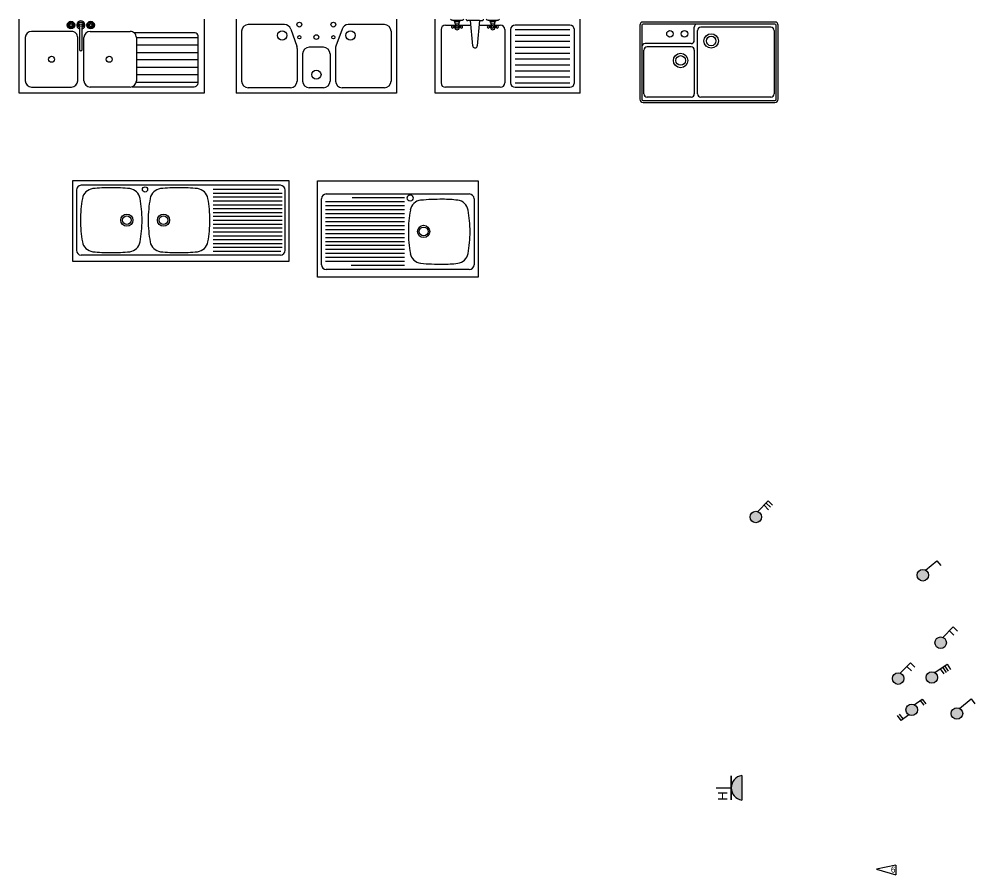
# Model space of a CAD drawing. Header units: millimetres. Extents: x -19825 to 39593, y -31971 to 32026.
# Drawn here: x 17279 to 25022, y 18760 to 25690 of the extents above; entities that cross this region are included whole.
import ezdxf

# ---------------------------------------------------------------- set-up
doc = ezdxf.new("R2010")
doc.units = ezdxf.units.MM
for name, color, linetype in [('light current', 110, 'Continuous'), ('lighting', 6, 'Continuous'), ('strong current', 1, 'Continuous')]:
    doc.layers.add(name, color=color, linetype=linetype)
doc.styles.add('Century Gothic', font='Century Gothic')
doc.styles.get("Standard").update_dxf_attribs({"font": 'Heiti SC.ttf'})

# ---------------------------------------------------------------- blocks, each defined once
blk = doc.blocks.new('sink-2')
at = {"color": 0, "linetype": 'ByBlock'}
for p, q in [((0, -0.6), (0, 0)), ((1.5, 0), (1.5, -0.6)), ((0.4096, -0.0453), (0.4038, -0.0453)), ((0.4097, -0.0508), (0.4038, -0.0508)), ((0.4175, -0.0375), (0.4175, -0.0315)), ((0.4175, -0.0587), (0.4175, -0.0645)), ((0.423, -0.0374), (0.423, -0.0315)), ((0.423, -0.0586), (0.423, -0.0645)), ((0.4308, -0.0453), (0.4368, -0.0453)), ((0.4309, -0.0508), (0.4368, -0.0508)), ((0.489, -0.0671), (0.489, -0.247)), ((0.511, -0.247), (0.511, -0.067)), ((0.5691, -0.0453), (0.5633, -0.0453)), ((0.5692, -0.0508), (0.5633, -0.0508)), ((0.577, -0.0375), (0.577, -0.0315)), ((0.577, -0.0587), (0.577, -0.0645)), ((0.5825, -0.0374), (0.5825, -0.0315)), ((0.5825, -0.0586), (0.5825, -0.0645)), ((0.5903, -0.0453), (0.5963, -0.0453)), ((0.5904, -0.0508), (0.5963, -0.0508)), ((0.05, -0.15), (0.05, -0.5)), ((0.275, -0.1), (0.1, -0.1)), ((0.425, -0.1), (0.275, -0.1)), ((0.475, -0.5), (0.475, -0.15)), ((0.525, -0.5), (0.525, -0.15)), ((0.575, -0.1), (0.725, -0.1)), ((0.725, -0.1), (0.9, -0.1)), ((1.425, -0.111), (0.9313, -0.111)), ((0.95, -0.15), (1.45, -0.15)), ((0.95, -0.15), (0.95, -0.5)), ((1.45, -0.5175), (1.45, -0.136)), ((1.45, -0.21), (0.95, -0.21)), ((0.95, -0.27), (1.45, -0.27)), ((1.45, -0.33), (0.95, -0.33)), ((0.95, -0.39), (1.45, -0.39)), ((1.45, -0.45), (0.95, -0.45)), ((0.949, -0.51), (1.45, -0.51)), ((1.435, -0.543), (1.441, -0.5385)), ((1.441, -0.5385), (1.447, -0.5295)), ((1.447, -0.5295), (1.45, -0.5175)), ((1.5, -0.6), (0, -0.6)), ((0.1, -0.55), (0.425, -0.55)), ((0.9, -0.55), (0.575, -0.55)), ((0.9156, -0.5475), (1.4185, -0.5475)), ((1.4185, -0.5475), (1.429, -0.546)), ((1.429, -0.546), (1.435, -0.543))]:
    blk.add_line(p, q, dxfattribs=at)
for centre, radius in [((0.4203, -0.048), 0.0302), ((0.3983, -0.048), 0.00615), ((0.4203, -0.048), 0.011), ((0.4203, -0.026), 0.00615), ((0.4203, -0.07), 0.00615), ((0.4423, -0.048), 0.00615), ((0.5, -0.048), 0.011), ((0.5798, -0.048), 0.0302), ((0.5578, -0.048), 0.00615), ((0.5798, -0.048), 0.011), ((0.5798, -0.026), 0.00615), ((0.5798, -0.07), 0.00615), ((0.6018, -0.048), 0.00615), ((0.2625, -0.325), 0.024), ((0.7303, -0.325), 0.024)]:
    blk.add_circle(centre, radius, dxfattribs=at)
for centre, radius, start, end in [((0.4203, -0.048), 0.022, 105.2407, 164.2093), ((0.4203, -0.048), 0.022, 196.2342, 253.9047), ((0.4203, -0.048), 0.022, 16.44125, 74.07887), ((0.4203, -0.048), 0.022, 286.12, 344.0884), ((0.5, -0.048), 0.033, 289.6514, 250.3603), ((0.5, -0.048), 0.022, 300.3431, 239.7554), ((0.5798, -0.048), 0.022, 106.12, 164.0884), ((0.5798, -0.048), 0.022, 196.4413, 254.0789), ((0.5798, -0.048), 0.022, 285.2407, 344.2093), ((0.5798, -0.048), 0.022, 16.23422, 73.90469), ((0.1, -0.15), 0.05, 90.001, 180.001), ((0.425, -0.15), 0.05, 0.001, 90.001), ((0.575, -0.15), 0.05, 90.001, 180.001), ((0.9, -0.15), 0.05, 0.001, 90.001), ((1.425, -0.136), 0.025, 0.001, 90.001), ((0.5, -0.247), 0.011, 180, 0), ((0.1, -0.5), 0.05, 180.001, 270.001), ((0.425, -0.5), 0.05, 270.001, 0.001), ((0.575, -0.5), 0.05, 180.001, 270.001), ((0.9, -0.5), 0.05, 270.001, 0.001)]:
    blk.add_arc(centre, radius, start, end, dxfattribs=at)
blk = doc.blocks.new('sink-3')
at = {"color": 0, "linetype": 'ByBlock'}
for p, q in [((0, 0), (0, -0.6)), ((1.3, 0), (1.3, -0.6)), ((0.3909, -0.0445), (0.0987, -0.0445)), ((1.2013, -0.0445), (0.9091, -0.0445)), ((0.0445, -0.0987), (0.0445, -0.5013)), ((0.442, -0.0806), (0.4912, -0.219)), ((0.858, -0.0806), (0.8088, -0.219)), ((1.2555, -0.0987), (1.2555, -0.5013)), ((0.707, -0.2278), (0.593, -0.2278)), ((0.4943, -0.2372), (0.4943, -0.5013)), ((0.5388, -0.2821), (0.5388, -0.5013)), ((0.7612, -0.2821), (0.7612, -0.5013)), ((0.8057, -0.2372), (0.8057, -0.5013)), ((1.3, -0.6), (0, -0.6)), ((0.4401, -0.5555), (0.0987, -0.5555)), ((0.707, -0.5555), (0.593, -0.5555)), ((1.2013, -0.5555), (0.8599, -0.5555))]:
    blk.add_line(p, q, dxfattribs=at)
for centre, radius in [((0.5122, -0.0447), 0.0192), ((0.7878, -0.0447), 0.0192), ((0.3732, -0.1323), 0.0377), ((0.5122, -0.1466), 0.0131), ((0.65, -0.1452), 0.0194), ((0.7878, -0.1466), 0.0131), ((0.9268, -0.1323), 0.0377), ((0.65, -0.4496), 0.0377)]:
    blk.add_circle(centre, radius, dxfattribs=at)
for centre, start, end in [((0.0987, -0.0987), 90, 180), ((0.3909, -0.0987), 19.54637, 90), ((0.9091, -0.0987), 90, 160.45363), ((1.2013, -0.0987), 0, 90), ((0.4401, -0.2372), 0, 19.54637), ((0.4401, -0.2372), 0, 19.54637), ((0.593, -0.2821), 90, 180), ((0.707, -0.2821), 0, 90), ((0.8599, -0.2372), 160.45363, 180), ((0.0987, -0.5013), 180, 270), ((0.4401, -0.5013), 270, 0), ((0.593, -0.5013), 180, 270), ((0.707, -0.5013), 270, 0), ((0.8599, -0.5013), 180, 270), ((1.2013, -0.5013), 270, 0)]:
    blk.add_arc(centre, 0.0542, start, end, dxfattribs=at)
blk = doc.blocks.new('sink-5')
at = {"color": 0, "linetype": 'ByBlock'}
for p, q in [((0, -0.6), (0, 0)), ((0.2274, -0.0052), (0.2322, 0)), ((0.2518, 0), (0.252, -0.003)), ((0.392, -0.0031), (0.3919, 0)), ((0.4129, 0), (0.4215, -0.0055)), ((0.5166, -0.0052), (0.5214, 0)), ((1.176, -0.6), (1.176, 0)), ((0.084, -0.048), (0.1633, -0.048)), ((0.1238, 0), (0.1323, -0.0055)), ((0.1323, -0.0055), (0.1418, -0.0091)), ((0.134, -0.0587), (0.1328, -0.0633)), ((0.1328, -0.0633), (0.134, -0.0678)), ((0.1373, -0.0554), (0.134, -0.0587)), ((0.134, -0.0678), (0.1373, -0.0711)), ((0.1418, -0.0542), (0.1373, -0.0554)), ((0.1373, -0.0711), (0.1418, -0.0723)), ((0.1495, -0.0124), (0.1418, -0.0091)), ((0.1418, -0.0091), (0.2141, -0.0091)), ((0.1463, -0.0554), (0.1418, -0.0542)), ((0.1418, -0.0723), (0.1463, -0.0711)), ((0.1497, -0.0587), (0.1463, -0.0554)), ((0.1463, -0.0711), (0.1497, -0.0678)), ((0.1561, -0.0176), (0.1495, -0.0124)), ((0.1509, -0.0633), (0.1497, -0.0587)), ((0.1602, -0.0587), (0.1497, -0.0587)), ((0.1497, -0.0678), (0.1509, -0.0633)), ((0.1602, -0.0678), (0.1497, -0.0678)), ((0.1609, -0.0244), (0.1561, -0.0176)), ((0.1961, -0.0226), (0.1599, -0.0226)), ((0.161, -0.0539), (0.1599, -0.0633)), ((0.1599, -0.0633), (0.161, -0.0726)), ((0.1638, -0.0323), (0.1609, -0.0244)), ((0.1644, -0.0452), (0.161, -0.0539)), ((0.161, -0.0726), (0.1644, -0.0813)), ((0.1644, -0.0407), (0.1638, -0.0323)), ((0.1644, -0.0407), (0.1644, -0.0452)), ((0.1915, -0.0407), (0.1644, -0.0407)), ((0.1701, -0.0587), (0.169, -0.0633)), ((0.169, -0.0633), (0.1701, -0.0678)), ((0.1735, -0.0554), (0.1701, -0.0587)), ((0.1701, -0.0678), (0.1735, -0.0711)), ((0.178, -0.0542), (0.1735, -0.0554)), ((0.1735, -0.0711), (0.178, -0.0723)), ((0.1825, -0.0554), (0.178, -0.0542)), ((0.178, -0.0723), (0.1825, -0.0711)), ((0.1858, -0.0587), (0.1825, -0.0554)), ((0.1825, -0.0711), (0.1858, -0.0678)), ((0.187, -0.0633), (0.1858, -0.0587)), ((0.1858, -0.0678), (0.187, -0.0633)), ((0.192, -0.033), (0.1915, -0.0407)), ((0.1915, -0.0452), (0.1915, -0.0407)), ((0.1949, -0.0539), (0.1915, -0.0452)), ((0.1915, -0.0813), (0.1949, -0.0726)), ((0.1944, -0.0257), (0.192, -0.033)), ((0.1926, -0.048), (0.2911, -0.048)), ((0.1985, -0.0193), (0.1944, -0.0257)), ((0.1961, -0.0633), (0.1949, -0.0539)), ((0.1949, -0.0726), (0.1961, -0.0633)), ((0.1958, -0.0587), (0.2063, -0.0587)), ((0.2063, -0.0678), (0.1958, -0.0678)), ((0.2043, -0.0141), (0.1985, -0.0193)), ((0.2111, -0.0106), (0.2043, -0.0141)), ((0.2063, -0.0587), (0.2051, -0.0633)), ((0.2051, -0.0633), (0.2063, -0.0678)), ((0.2096, -0.0554), (0.2063, -0.0587)), ((0.2063, -0.0678), (0.2096, -0.0711)), ((0.2141, -0.0542), (0.2096, -0.0554)), ((0.2096, -0.0711), (0.2141, -0.0723)), ((0.2186, -0.0091), (0.2111, -0.0106)), ((0.2141, -0.0091), (0.2211, -0.0083)), ((0.2186, -0.0554), (0.2141, -0.0542)), ((0.2141, -0.0723), (0.2186, -0.0711)), ((0.222, -0.0587), (0.2186, -0.0554)), ((0.2186, -0.0711), (0.222, -0.0678)), ((0.2211, -0.0083), (0.2274, -0.0052)), ((0.2232, -0.0633), (0.222, -0.0587)), ((0.222, -0.0678), (0.2232, -0.0633)), ((0.252, -0.003), (0.2537, -0.007)), ((0.2537, -0.007), (0.2569, -0.0101)), ((0.2569, -0.0101), (0.2609, -0.0119)), ((0.2609, -0.0119), (0.2653, -0.0121)), ((0.2879, -0.0121), (0.2653, -0.0121)), ((0.3602, -0.0121), (0.2879, -0.0121)), ((0.306, -0.2154), (0.2879, -0.0121)), ((0.3602, -0.0121), (0.3421, -0.2154)), ((0.357, -0.048), (0.4525, -0.048)), ((0.3602, -0.0121), (0.3783, -0.0121)), ((0.3783, -0.0121), (0.3828, -0.0122)), ((0.3828, -0.0122), (0.3871, -0.0105)), ((0.3871, -0.0105), (0.3903, -0.0073)), ((0.3903, -0.0073), (0.392, -0.0031)), ((0.4215, -0.0055), (0.431, -0.0091)), ((0.4232, -0.0587), (0.422, -0.0633)), ((0.422, -0.0633), (0.4232, -0.0678)), ((0.4265, -0.0554), (0.4232, -0.0587)), ((0.4232, -0.0678), (0.4265, -0.0711)), ((0.431, -0.0542), (0.4265, -0.0554)), ((0.4265, -0.0711), (0.431, -0.0723)), ((0.431, -0.0091), (0.5033, -0.0091)), ((0.4387, -0.0124), (0.431, -0.0091)), ((0.4355, -0.0554), (0.431, -0.0542)), ((0.431, -0.0723), (0.4355, -0.0711)), ((0.4388, -0.0587), (0.4355, -0.0554)), ((0.4355, -0.0711), (0.4388, -0.0678)), ((0.4452, -0.0176), (0.4387, -0.0124)), ((0.4493, -0.0587), (0.4388, -0.0587)), ((0.4401, -0.0633), (0.4388, -0.0587)), ((0.4388, -0.0678), (0.4401, -0.0633)), ((0.4493, -0.0678), (0.4388, -0.0678)), ((0.4501, -0.0244), (0.4452, -0.0176)), ((0.4852, -0.0226), (0.4491, -0.0226)), ((0.4502, -0.0539), (0.4491, -0.0633)), ((0.4491, -0.0633), (0.4502, -0.0726)), ((0.453, -0.0323), (0.4501, -0.0244)), ((0.4536, -0.0452), (0.4502, -0.0539)), ((0.4502, -0.0726), (0.4536, -0.0813)), ((0.4536, -0.0407), (0.453, -0.0323)), ((0.4536, -0.0407), (0.4536, -0.0452)), ((0.4807, -0.0407), (0.4536, -0.0407)), ((0.4593, -0.0587), (0.4581, -0.0633)), ((0.4581, -0.0633), (0.4593, -0.0678)), ((0.4626, -0.0554), (0.4593, -0.0587)), ((0.4593, -0.0678), (0.4626, -0.0711)), ((0.4672, -0.0542), (0.4626, -0.0554)), ((0.4626, -0.0711), (0.4672, -0.0723)), ((0.4717, -0.0554), (0.4672, -0.0542)), ((0.4672, -0.0723), (0.4717, -0.0711)), ((0.475, -0.0587), (0.4717, -0.0554)), ((0.4717, -0.0711), (0.475, -0.0678)), ((0.4762, -0.0633), (0.475, -0.0587)), ((0.475, -0.0678), (0.4762, -0.0633)), ((0.4811, -0.033), (0.4807, -0.0407)), ((0.4807, -0.0452), (0.4807, -0.0407)), ((0.4841, -0.0539), (0.4807, -0.0452)), ((0.4807, -0.0813), (0.4841, -0.0726)), ((0.4835, -0.0257), (0.4811, -0.033)), ((0.4818, -0.048), (0.528, -0.048)), ((0.4877, -0.0193), (0.4835, -0.0257)), ((0.4852, -0.0633), (0.4841, -0.0539)), ((0.4841, -0.0726), (0.4852, -0.0633)), ((0.485, -0.0587), (0.4955, -0.0587)), ((0.4955, -0.0678), (0.485, -0.0678)), ((0.4934, -0.0141), (0.4877, -0.0193)), ((0.5003, -0.0106), (0.4934, -0.0141)), ((0.4955, -0.0587), (0.4943, -0.0633)), ((0.4943, -0.0633), (0.4955, -0.0678)), ((0.4988, -0.0554), (0.4955, -0.0587)), ((0.4955, -0.0678), (0.4988, -0.0711)), ((0.5033, -0.0542), (0.4988, -0.0554)), ((0.4988, -0.0711), (0.5033, -0.0723)), ((0.5078, -0.0091), (0.5003, -0.0106)), ((0.5033, -0.0091), (0.5103, -0.0083)), ((0.5078, -0.0554), (0.5033, -0.0542)), ((0.5033, -0.0723), (0.5078, -0.0711)), ((0.5111, -0.0587), (0.5078, -0.0554)), ((0.5078, -0.0711), (0.5111, -0.0678)), ((0.5103, -0.0083), (0.5166, -0.0052)), ((0.5123, -0.0633), (0.5111, -0.0587)), ((0.5111, -0.0678), (0.5123, -0.0633)), ((1.092, -0.048), (0.648, -0.048)), ((0.048, -0.084), (0.048, -0.516)), ((0.1644, -0.0813), (0.1708, -0.0847)), ((0.1708, -0.0847), (0.178, -0.0858)), ((0.178, -0.0858), (0.1851, -0.0847)), ((0.1851, -0.0847), (0.1915, -0.0813)), ((0.4536, -0.0813), (0.46, -0.0847)), ((0.46, -0.0847), (0.4672, -0.0858)), ((0.4672, -0.0858), (0.4743, -0.0847)), ((0.4743, -0.0847), (0.4807, -0.0813)), ((0.564, -0.084), (0.564, -0.516)), ((0.612, -0.084), (0.612, -0.516)), ((0.648, -0.0827), (1.092, -0.0827)), ((0.648, -0.1307), (1.092, -0.1307)), ((1.128, -0.516), (1.128, -0.084)), ((0.306, -0.2154), (0.3069, -0.221)), ((0.3069, -0.221), (0.3094, -0.226)), ((0.3094, -0.226), (0.3134, -0.23)), ((0.3134, -0.23), (0.3185, -0.2326)), ((0.3297, -0.2326), (0.3347, -0.23)), ((0.3347, -0.23), (0.3387, -0.226)), ((0.3387, -0.226), (0.3413, -0.221)), ((0.3413, -0.221), (0.3421, -0.2154)), ((0.648, -0.1787), (1.092, -0.1787)), ((0.648, -0.2267), (1.092, -0.2267)), ((0.3185, -0.2326), (0.3241, -0.2335)), ((0.3241, -0.2335), (0.3297, -0.2326)), ((0.648, -0.2747), (1.092, -0.2747)), ((0.648, -0.3227), (1.092, -0.3227)), ((0.648, -0.3707), (1.092, -0.3707)), ((0.648, -0.4187), (1.092, -0.4187)), ((0.648, -0.4667), (1.092, -0.4667)), ((0.648, -0.5147), (1.092, -0.5147)), ((1.176, -0.6), (0, -0.6)), ((0.528, -0.552), (0.084, -0.552)), ((0.648, -0.552), (1.092, -0.552))]:
    blk.add_line(p, q, dxfattribs=at)
for centre, start, end in [((0.084, -0.084), 90, 180), ((0.528, -0.084), 0, 90), ((0.648, -0.084), 90, 180), ((1.092, -0.084), 0, 90), ((0.084, -0.516), 180, 270), ((0.528, -0.516), 270, 0), ((0.648, -0.516), 180, 270), ((1.092, -0.516), 270, 0)]:
    blk.add_arc(centre, 0.036, start, end, dxfattribs=at)
blk = doc.blocks.new('87046135')
for p, q in [((-0.65, -0.058), (-0.65, -0.432)), ((0.62, -0.028), (-0.62, -0.028)), ((0.201, -0.0521), (0.6097, -0.0521)), ((0.65, -0.432), (0.65, -0.058)), ((0.201, -0.0762), (0.63, -0.0762)), ((0.201, -0.1003), (0.63, -0.1003)), ((0.201, -0.1245), (0.63, -0.1245)), ((0.201, -0.1486), (0.63, -0.1486)), ((0.201, -0.1727), (0.63, -0.1727)), ((0.201, -0.1968), (0.63, -0.1968)), ((0.201, -0.2209), (0.63, -0.2209)), ((0.201, -0.245), (0.63, -0.245)), ((0.201, -0.2691), (0.63, -0.2691)), ((0.201, -0.2932), (0.63, -0.2932)), ((0.201, -0.3173), (0.63, -0.3173)), ((0.201, -0.3415), (0.63, -0.3415)), ((0.201, -0.3656), (0.63, -0.3656)), ((0.201, -0.3897), (0.63, -0.3897)), ((0.201, -0.4138), (0.63, -0.4138)), ((0.62, -0.462), (-0.62, -0.462)), ((0.201, -0.4379), (0.6225, -0.4379))]:
    blk.add_line(p, q)
blk.add_lwpolyline([(-0.675, -0.5), (0.675, -0.5), (0.675, 0), (-0.675, 0)], close=True)
for centre, radius in [((-0.2225, -0.0537), 0.0162), ((-0.336, -0.245), 0.038), ((-0.336, -0.245), 0.0275), ((-0.108, -0.245), 0.038), ((-0.108, -0.245), 0.0275)]:
    blk.add_circle(centre, radius)
for centre, radius, start, end in [((-0.62, -0.058), 0.03, 90, 180), ((-0.539, -0.1234), 0.075, 97.23, 169.61876), ((-0.433, -1.162), 1.119, 89.99903, 95.91777), ((-0.433, -1.162), 1.119, 84.08223, 90.00097), ((-0.327, -0.1234), 0.075, 10.38124, 82.77), ((-0.117, -0.1234), 0.075, 97.23, 169.61876), ((-0.011, -1.162), 1.119, 89.99903, 95.91777), ((-0.011, -1.162), 1.119, 84.08223, 90.00097), ((0.095, -0.1234), 0.075, 10.38124, 82.77), ((0.62, -0.058), 0.03, 0, 90), ((0.125, -0.245), 0.75, 169.61876, 180), ((-0.991, -0.245), 0.75, 0, 10.38124), ((0.547, -0.245), 0.75, 169.61876, 180), ((-0.569, -0.245), 0.75, 0, 10.38124), ((0.125, -0.245), 0.75, 180, 190.38124), ((-0.991, -0.245), 0.75, 349.61876, 0), ((0.547, -0.245), 0.75, 180, 190.38124), ((-0.569, -0.245), 0.75, 349.61876, 0), ((-0.539, -0.3666), 0.075, 190.38124, 262.77), ((-0.327, -0.3666), 0.075, 277.23, 349.61876), ((-0.117, -0.3666), 0.075, 190.38124, 262.77), ((0.095, -0.3666), 0.075, 277.23, 349.61876), ((-0.62, -0.432), 0.03, 180, 270), ((-0.433, 0.672), 1.119, 264.08223, 270.00097), ((-0.433, 0.672), 1.119, 269.99903, 275.91777), ((-0.011, 0.672), 1.119, 264.08223, 270.00097), ((-0.011, 0.672), 1.119, 269.99903, 275.91777), ((0.62, -0.432), 0.03, 270, 0)]:
    blk.add_arc(centre, radius, start, end)
blk = doc.blocks.new('Supre2c')
for p, q in [((-0.4175, -0.02), (-0.4175, -0.48)), ((0.41, -0.0125), (-0.41, -0.0125)), ((-0.0917, -0.1142), (-0.0917, -0.0325)), ((-0.0717, -0.4475), (-0.0717, -0.0525)), ((0.385, -0.0325), (-0.0517, -0.0325)), ((0.405, -0.0525), (0.405, -0.4475)), ((0.4175, -0.48), (0.4175, -0.02)), ((-0.405, -0.4475), (-0.405, -0.1742)), ((-0.1117, -0.1342), (-0.3975, -0.1342)), ((-0.1117, -0.1542), (-0.385, -0.1542)), ((-0.0917, -0.1742), (-0.0917, -0.4475)), ((-0.0717, -0.3133), (-0.0717, -0.3133)), ((-0.1117, -0.4675), (-0.385, -0.4675)), ((0.385, -0.4675), (-0.0517, -0.4675)), ((-0.41, -0.4875), (0.41, -0.4875))]:
    blk.add_line(p, q)
blk.add_lwpolyline([(0.41, -0.5, 0.414214), (0.43, -0.48), (0.43, -0.02, 0.414214), (0.41, 0), (-0.41, 0, 0.414214), (-0.43, -0.02), (-0.43, -0.48, 0.414214), (-0.41, -0.5)], format="xyb", close=True)
for centre, radius in [((-0.2433, -0.0734), 0.02), ((-0.1525, -0.0734), 0.02), ((0.0133, -0.1175), 0.045), ((0.0133, -0.1175), 0.03), ((-0.1767, -0.2392), 0.045), ((-0.1767, -0.2392), 0.03)]:
    blk.add_circle(centre, radius)
for centre, radius, start, end in [((-0.41, -0.02), 0.0075, 90, 180), ((-0.0717, -0.0325), 0.02, 90, 180), ((-0.0517, -0.0525), 0.02, 90, 180), ((0.385, -0.0525), 0.02, 0, 90), ((0.41, -0.02), 0.0075, 0, 90), ((-0.1117, -0.1142), 0.02, 270, 0), ((-0.3975, -0.1542), 0.02, 90, 180), ((-0.385, -0.1742), 0.02, 90, 180), ((-0.1117, -0.1742), 0.02, 0, 90), ((-0.385, -0.4475), 0.02, 180, 270), ((-0.1117, -0.4475), 0.02, 270, 0), ((-0.0517, -0.4475), 0.02, 180, 270), ((0.385, -0.4475), 0.02, 270, 0), ((-0.41, -0.48), 0.0075, 180, 270), ((0.41, -0.48), 0.0075, 270, 0)]:
    blk.add_arc(centre, radius, start, end)
blk = doc.blocks.new('87064100')
for p, q in [((-0.475, -0.522), (-0.475, -0.112)), ((-0.445, -0.082), (0.445, -0.082)), ((0.041, -0.1067), (-0.2844, -0.1067)), ((0.475, -0.112), (0.475, -0.522)), ((0.041, -0.1315), (-0.45, -0.1315)), ((0.041, -0.1562), (-0.45, -0.1562)), ((0.041, -0.1809), (-0.45, -0.1809)), ((0.041, -0.2057), (-0.45, -0.2057)), ((0.041, -0.2304), (-0.45, -0.2304)), ((0.041, -0.2552), (-0.45, -0.2552)), ((0.041, -0.2799), (-0.45, -0.2799)), ((0.041, -0.3046), (-0.45, -0.3046)), ((0.041, -0.3294), (-0.45, -0.3294)), ((0.041, -0.3541), (-0.45, -0.3541)), ((0.041, -0.3788), (-0.45, -0.3788)), ((0.041, -0.4036), (-0.45, -0.4036)), ((0.041, -0.4283), (-0.45, -0.4283)), ((0.041, -0.4531), (-0.45, -0.4531)), ((0.041, -0.4778), (-0.45, -0.4778)), ((0.041, -0.5025), (-0.45, -0.5025)), ((0.041, -0.5273), (-0.2901, -0.5273)), ((0.445, -0.552), (-0.445, -0.552))]:
    blk.add_line(p, q)
blk.add_lwpolyline([(0.5, -0.6), (-0.5, -0.6), (-0.5, 0), (0.5, 0)], close=True)
for centre, radius in [((0.0771, -0.107), 0.019), ((0.161, -0.315), 0.038), ((0.161, -0.315), 0.0275)]:
    blk.add_circle(centre, radius)
for centre, radius, start, end in [((-0.445, -0.112), 0.03, 90, 180), ((0.279, -1.6769), 1.5619, 89.9987, 95.00834), ((0.279, -0.865), 0.75, 82.77, 90), ((0.445, -0.112), 0.03, 0, 90), ((0.152, -0.1954), 0.075, 97.23, 169.61876), ((0.364, -0.1954), 0.075, 10.38124, 82.77), ((0.816, -0.317), 0.75, 169.61876, 180), ((-0.3, -0.317), 0.75, 0, 10.38124), ((0.816, -0.317), 0.75, 180, 190.38124), ((-0.3, -0.317), 0.75, 349.61876, 0), ((0.152, -0.4386), 0.075, 190.38124, 262.77), ((0.364, -0.4386), 0.075, 277.23, 349.61876), ((-0.445, -0.522), 0.03, 180, 270), ((0.279, 1.0429), 1.5619, 264.99166, 270.0013), ((0.279, 0.231), 0.75, 270, 277.23), ((0.445, -0.522), 0.03, 270, 0)]:
    blk.add_arc(centre, radius, start, end)
blk = doc.blocks.new('cat socket')
at = {"color": 2}
for p, q in [((158.9, 33.5), (0, 0)), ((0, 0), (158.9, -46.4)), ((158.9, 33.5), (158.9, -46.4))]:
    blk.add_line(p, q, dxfattribs=at)
at = {"color": 2, "style": 'Century Gothic'}
blk.add_text('6', height=48.8, dxfattribs=at).set_placement((118.2, -27.8))
blk = doc.blocks.new('4 gang switch')
at = {"layer": 'lighting'}
blk.add_hatch(color=2, dxfattribs=at).paths.add_polyline_path([(-39.3, 25.2, 1), (39.3, -25.2, 1)])
at = {"layer": 'lighting', "color": 2}
for p, q in [((24.6, 39), (124, 106.7)), ((88.5, 81.2), (117, 40.6)), ((104.3, 90.6), (132.8, 49.9)), ((124, 106.7), (151.8, 65.8)), ((68, 69.1), (96.5, 28.4))]:
    blk.add_line(p, q, dxfattribs=at)
blk.add_circle((0, 0), 46.7, dxfattribs=at)
blk = doc.blocks.new('1 gang switch')
at = {"layer": 'lighting'}
blk.add_hatch(color=2, dxfattribs=at).paths.add_polyline_path([(-41.3, 21.7, 1), (41.3, -21.7, 1)])
at = {"layer": 'lighting', "color": 2}
for p, q in [((21.2, 41), (114.4, 117)), ((114.4, 117), (145.6, 78.7))]:
    blk.add_line(p, q, dxfattribs=at)
blk.add_circle((0, 0), 46.7, dxfattribs=at)
blk = doc.blocks.new('3 gang switch')
at = {"layer": 'lighting'}
blk.add_hatch(color=2, dxfattribs=at).paths.add_polyline_path([(-43.7, 16.5, 1), (43.7, -16.5, 1)])
at = {"layer": 'lighting', "color": 2}
for p, q in [((16, 43.3), (99.2, 130.1)), ((66.4, 95.7), (102, 57.7)), ((83.1, 112.2), (119.4, 78.3)), ((99.2, 130.1), (134.9, 95.8))]:
    blk.add_line(p, q, dxfattribs=at)
blk.add_circle((0, 0), 46.7, dxfattribs=at)
blk = doc.blocks.new('2 gang 2 way switch')
at = {"layer": 'lighting'}
blk.add_hatch(color=2, dxfattribs=at).paths.add_polyline_path([(-41.3, 21.7, 1), (41.3, -21.7, 1)])
at = {"layer": 'lighting', "color": 2}
for p, q in [((21.2, 41), (83.6, 87.6)), ((83.6, 87.6), (114.8, 49.2)), ((68.1, 76.1), (99.4, 37.8)), ((-85.4, -85.8), (-115.8, -46.9)), ((-68.4, -73.7), (-98.9, -34.7)), ((-22, -40.6), (-85.4, -85.8))]:
    blk.add_line(p, q, dxfattribs=at)
blk.add_circle((0, 0), 46.7, dxfattribs=at)
blk = doc.blocks.new('2 gang switch')
at = {"layer": 'lighting'}
blk.add_hatch(color=2, dxfattribs=at).paths.add_polyline_path([(-43.4, 17.2, 1), (43.4, -17.2, 1)])
at = {"layer": 'lighting', "color": 2}
for p, q in [((16.7, 43), (101.3, 128.4)), ((71.4, 96.7), (107.1, 62.2)), ((101.3, 128.4), (136.5, 93.6))]:
    blk.add_line(p, q, dxfattribs=at)
blk.add_circle((0, 0), 46.7, dxfattribs=at)
blk = doc.blocks.new('fgdgfgfrd')
at = {"layer": ''}
blk.add_hatch(color=2, dxfattribs=at).paths.add_polyline_path([(-169345.2, -1042558.6, 0.86847), (-169558.4, -1042558.6)])
at = {"layer": '', "color": 2}
blk.add_line((-169345.2, -1042558.6), (-169558.4, -1042558.6), dxfattribs=at)
for points, const_width in [([(-169452.9, -1042465.9), (-169452.9, -1042333)], 10.4), ([(-169347.2, -1042465.9), (-169558.6, -1042465.9)], 13.8)]:
    blk.add_lwpolyline(points, dxfattribs=dict(at, const_width=const_width))
blk.add_arc((-169451.8, -1042573.7), 107.7, 8.05334, 171.94666, dxfattribs=at)
blk = doc.blocks.new('socket high')
at = {"layer": 'strong current', "xscale": 0.9292800000917901, "yscale": 0.9292800000917901, "zscale": 0.9292800000917901}
blk.add_blockref('fgdgfgfrd', (157466.3, 968825.1), dxfattribs=at)
at = {"layer": 'strong current', "color": 2, "lineweight": 100, "ltscale": 8, "insert": (-200, 190), "char_height": 75, "attachment_point": 1}
blk.add_mtext_dynamic_manual_height_columns('\\pxqr;{\\fArial|b0|i0|c134|p0;H}', width=170, gutter_width=250, heights=[0], dxfattribs=at)

msp = doc.modelspace()

# ---------------------------------------------------------------- block references
for name, p, xscale, yscale, zscale in [('sink-2', (17278.6, 25689.8), 1000, 1000, 1000), ('sink-3', (19036.6, 25689.8), 1000, 1000, 1000), ('sink-5', (20648.7, 25689.8), 1000, 1000, 1000), ('Supre2c', (22868, 25666.3), 1301.536797138395, 1301.536797138395, 1301.536797138395), ('87046135', (18588.5, 24380.8), 1301.536797138395, 1301.536797138395, 1301.536797138395), ('87064100', (20346.2, 24380.8), 1301.536797138395, 1301.536797138395, 1301.536797138395)]:
    msp.add_blockref(name, p, dxfattribs=dict(xscale=xscale, yscale=yscale, zscale=zscale))
at = {"layer": 'light current', "lineweight": 100}
msp.add_blockref('cat socket', (24223.4, 18806.8), dxfattribs=at)
at = {"layer": 'lighting', "lineweight": 100, "ltscale": 8}
for name, p in [('3 gang switch', (23247.2, 21658.4)), ('1 gang switch', (24600, 21186.8)), ('2 gang switch', (24744.4, 20640.6, 20)), ('2 gang switch', (24400, 20350, 20)), ('4 gang switch', (24673.2, 20359)), ('1 gang switch', (24876.2, 20067.7))]:
    msp.add_blockref(name, p, dxfattribs=at)
at = {"layer": 'lighting', "lineweight": 100}
msp.add_blockref('2 gang 2 way switch', (24510, 20096.8), dxfattribs=at)
at = {"layer": 'strong current', "rotation": 90}
msp.add_blockref('socket high', (23130, 19467.3), dxfattribs=at)

doc.saveas('drawing.dxf')
